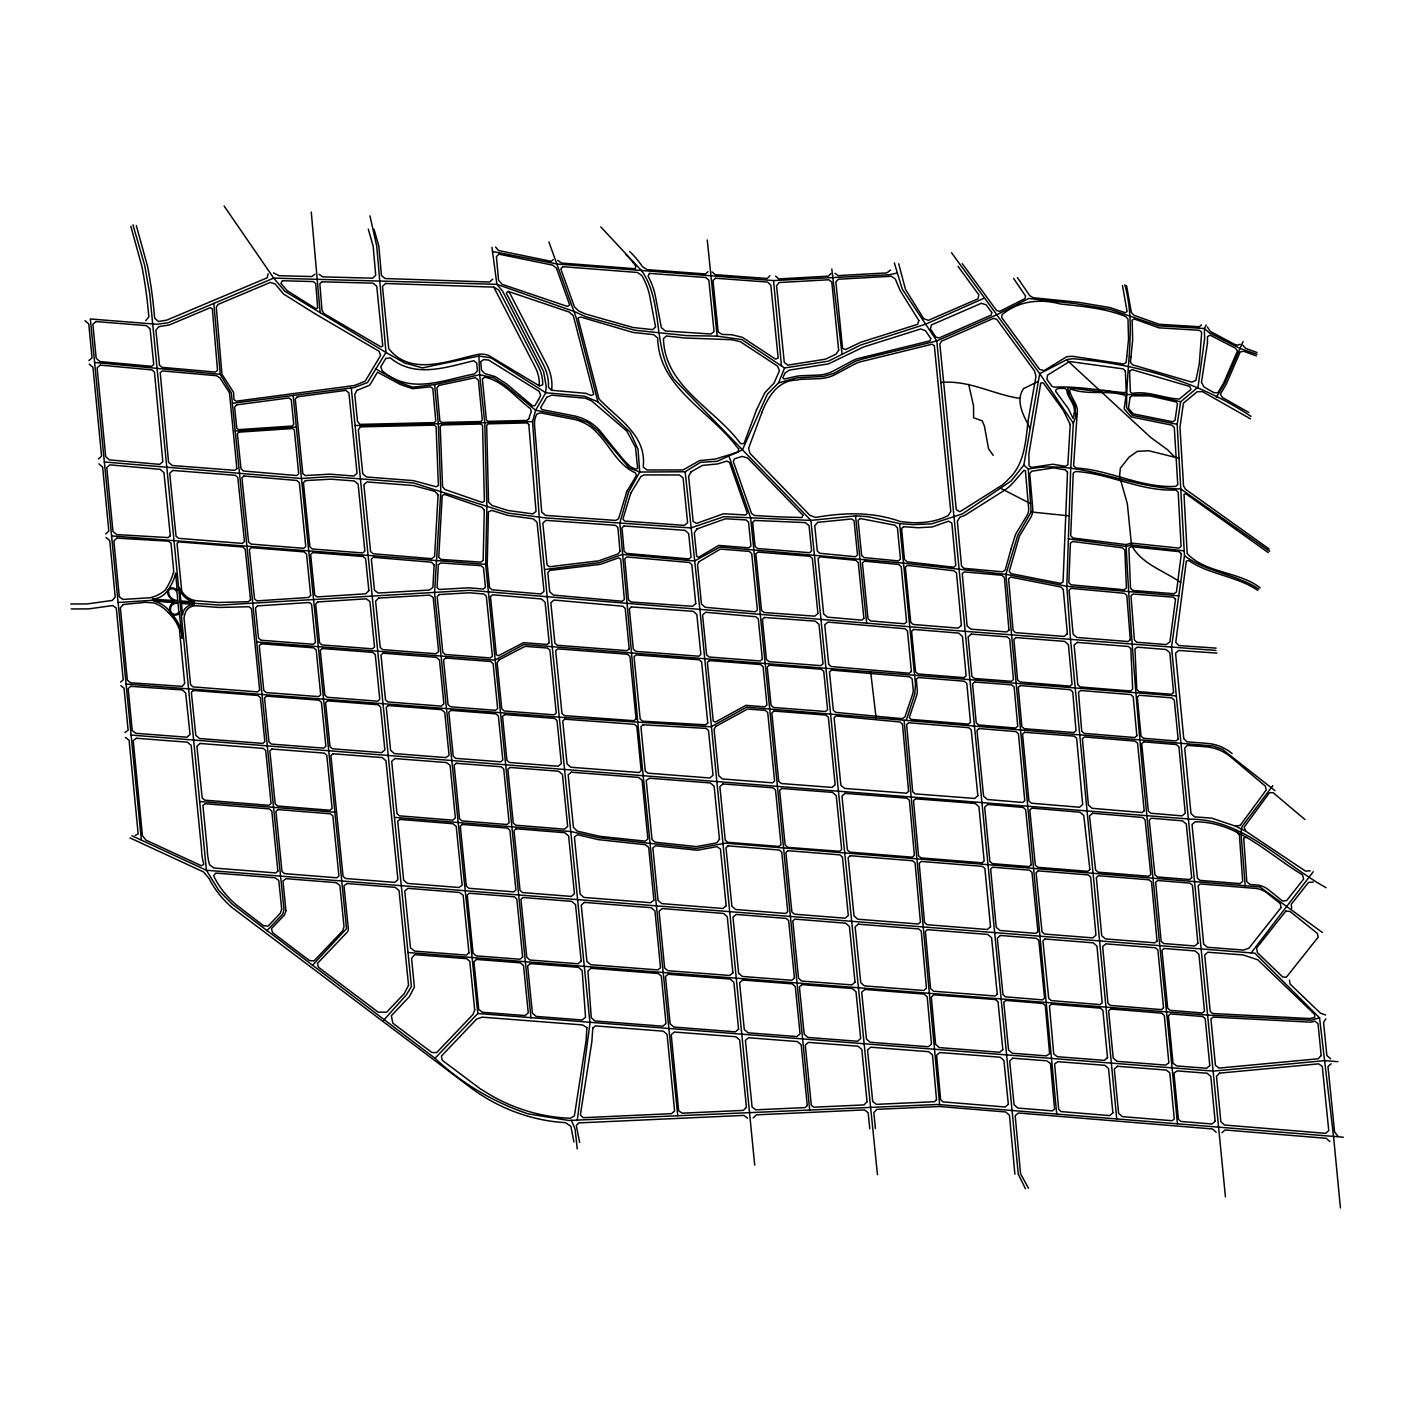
<?xml version="1.0" encoding="UTF-8"?>
<svg xmlns="http://www.w3.org/2000/svg" width="1414" height="1414" viewBox="0 0 1414 1414"><rect width="100%" height="100%" fill="white"/><g stroke="black" fill="none" stroke-linecap="round" stroke-linejoin="round"><path stroke-width="1.5" d="M530.975 1017.956L485.638 564.327L486.893 506.353L484.772 422.68L479.646 374.745L478.886 356.01L491.029 357.848L545.751 392.756L584.777 396.22L597.91 401.894L630.202 432.189L638.014 449.122L639.747 472.046L628.629 491.913L619.827 523.039L637.749 722.165L677.748 1115.752M487.229 564.539L488.413 511.815L491.86 510.436L507.661 515.35L533.308 518.85L537.055 522.296L544.001 591.317L540.855 593.986L492.054 589.815L489.562 587.623L487.229 564.363M1206.142 325.061L1204.392 328.49L1204.622 338.794L1198.012 387.171L1180.672 401.753L1149.37 394.541L1127.859 394.559L1103.768 390.388L1099.014 391.607L1067.676 387.666L1069.355 395.726L1075.011 405.588L1075.754 416.953L1073.35 423.246L1070.698 468.988L1066.828 586.28L1070.539 639.358L1116.724 1118.934M577.266 1120.1L589.974 1022.888L539.211 517.1L532.565 421.619L535.623 410.254L545.751 392.756L546.158 386.146L543.577 371.511L502.624 291.143L496.88 284.32L491.966 247.326M1180.672 401.753L1177.155 424.288L1184.472 555.72L1171.534 647.064L1225.425 1196.863M104.336 461.971L301.465 478.515L330.328 476.589L413.454 482.934L508.103 513.123L545.61 517.913L690.827 527.935L724.003 516.658L810.894 520.405L855.523 515.863L867.701 516.64L899.587 523.587L912.914 524.629L931.667 523.869L962.545 513.812L1011.187 480.919L1023.824 465.118L1039.714 373.667L951.498 252.717M268.112 273.874L267.158 277.816L166.693 320.147L158.421 321.508L154.674 318.256L153.684 308.04A611.484 486.416 25.2 0 0 147.498 266.115L136.292 225.551M906.197 720.415L914.752 694.256L915.477 684.252L899.587 523.587M375.824 368.948L400.816 382.947L412.835 387.206L434.593 384.59L479.646 374.745L493.574 377.803L505.54 385.492L535.623 410.254L576.064 418.014L588.047 422.574L597.928 430.775L629.195 467.928L639.747 472.046L685.171 471.746L700.531 462.343L717.252 461.282L742.456 449.811L767.342 394.188L778.513 382.911L784.558 367.976L828.392 361.171L860.649 345.034L925.622 324.177L984.533 298.018M1243.1 341.446L1224.86 383.088L1216.34 397.281M1023.824 465.118L1028.278 469.077L1031.142 511.974L1017.85 535.128L1005.884 574.331L1056.718 1114.108M1325.872 1018.805L1323.539 1022.357L1326.88 1055.551L1330.627 1058.839M1272.794 785.654L1241.969 826.66L1240.962 832.316L1245.186 885.747M1251.178 952.895L1313.217 871.731M145.677 320.642L148.877 316.807L147.957 307.58A605.546 481.697 25.2 0 0 141.86 266.256L130.83 226.328M382.575 1021.474L406.384 994.82L411.421 986.477L351.291 387.966M769.87 275.712L767.307 278.487L715.254 274.67L712.126 271.983M266.839 930.73L282.782 914.08L283.984 909.556L231.295 392.809L220.284 374.374L213.814 303.427M312.441 965.32L346.518 928.644L293.158 395.46M132.934 224.844L144.723 265.514L149.725 293.723L206.426 870.282L218.87 890.537L232.055 904.006L434.982 1058.291L477.844 1013.502L434.558 592.625L440.797 491.665L438.34 423.988L434.593 384.59M830.937 273.521L828.392 276.154L778.69 278.912L775.597 276.101M753.202 1117.979L756.26 1114.851L864.502 1109.919L868.161 1112.747L869.769 1128.779M553.316 259.451L551.319 261.343L498.682 250.578L495.536 247.026M492.744 279.159L489.598 282.022L385.103 278.54L381.427 275.465L378.864 246.213L374.021 229.227M105.697 533.909L108.825 531.134L102.639 467.15L98.909 463.863M120.614 682.078L123.23 679.798L116.284 608.055L112.731 605.546L88.729 608.886L71.213 608.957M708.007 271.682L705.392 273.945L647.259 269.685L642.486 266.733A84.363 67.112 25.2 0 0 629.583 251.409M1221.908 1132.685L1225.054 1129.98L1326.155 1138.288L1329.92 1141.558M98.414 458.896L101.578 456.245L92.971 367.393L89.241 364.105M1201.511 324.902L1199.337 326.74L1159.091 324.283L1133.975 315.269L1131.359 312.476L1126.569 285.628M88.888 360.535L92.051 357.883L88.764 323.93L85.034 320.678M1331.122 1063.805L1327.976 1066.456L1334.586 1131.978L1338.139 1136.414M1124.183 589.744L1126.392 587.977L1124.837 549.993L1122.451 547.819L1072.802 541.509L1070.416 543.1L1068.825 582.656L1071.034 584.813L1123.723 589.709M890.52 270.021L886.861 272.902L838.06 275.606L835.02 273.291M314.951 274.175L311.787 276.561L278.912 275.695L273.574 272.867M124.927 732.487L128.126 730.26L124.061 688.318L120.95 685.649M135.267 835.267L138.165 833.907L129.081 740.176L125.404 737.436M1038.3 381.32L1023.63 388.585C1014.757 401.169 1024.125 416.352 1029.852 428.177M478.886 356.01L422.539 367.887L404.917 363.115L385.951 352.493L285.027 291.372L273.715 278.116L224.119 206.055M1240.184 344.327L1237.197 345.21L1233.998 344.044L1210.137 331.3L1207.344 326.934M1125.809 544.726L1131.412 543.1L1178.905 548.102L1181.097 546.37L1178.18 492.178L1175.776 489.969C1140.745 491.683 1110.025 473.496 1075.63 471.481L1073.244 473.089L1070.716 535.694L1072.943 538.009L1126.604 544.655M1340.437 1207.945L1333.543 1136.414L1319.545 1017.797L1311.114 1020.201L1207.609 1015.093L408.08 952.523M778.513 382.911L796.648 377.909L823.814 376.336L833.765 373.42L855.17 361.348L862.717 358.962L936.793 340.933L996.746 314.774L1028.756 298.46L1075.488 303.621L1110.202 309.419L1158.543 325.839L1204.392 328.49L1208.988 332.608L1240.043 348.463L1256.993 354.331M1068.401 538.858L1126.145 546.458L1131.5 545.026L1184.207 550.859M897.36 272.937L889.618 274.723L773.546 280.573L557.805 264.1L492.514 251.498M1246.494 837.406L1243.719 837.901L1246.812 881.7L1249.852 884.404L1256.586 884.934A17.852 14.211 25.2 0 1 1268.499 889.724L1282.551 901.001L1286.616 900.594L1303.655 879.066L1302.488 874.842C1268.641 854.639 1237.409 821.587 1195.148 821.817L1192.02 824.521L1197.411 878.2L1199.903 880.374L1239.99 883.609L1242.694 881.364L1239.389 834.879L1235.854 831.273M1235.465 826.13L1240.255 825.334L1266.219 789.984L1265.389 786.184L1230.852 757.056A35.721 28.404 25.2 0 0 1206.107 746.839L1187.3 745.39L1184.72 748.147L1190.977 813.616L1194.689 816.85L1211.78 818.176L1235.465 826.13L1245.681 831.132L1305.458 871.095L1310.177 870.812M232.373 403.308L354.119 387.595L367.428 382.593L385.951 352.493L376.743 246.124L369.938 215.829M544.584 569.542L599.253 562.666L622.407 554.429L694.504 561.005L719.903 547.041L903.546 563.126L1005.884 574.331L1066.828 586.28L1178.799 595.842M1028.278 469.077C1080.349 458.755 1129.061 488.625 1180.761 488.926L1269.578 551.266M235.201 430.987L296.321 427.01M118.104 602.505L151.669 600.349L220.124 605.086L469.819 590.31L965.196 631.333L1215.969 650.44M1313.306 882.071L1308.569 882.354L1291.212 904.288L1291.707 908.371M355.126 425.526L532.565 421.619M784.558 367.976L741.82 339.572L717.145 336.143L686.621 335.613L634.921 330.24L585.838 316.771L574.968 311.787L496.88 284.32L273.715 278.116L168.054 322.763L157.201 324.283L90.337 318.981L141.382 840.128M70.7 603.99L87.138 603.937L112.236 600.437L115.206 597.008L109.744 540.661L106.032 537.479M940.858 382.505C968.643 379.694 993.07 394.453 1019.883 398.395M1216.111 648.125L1178.816 645.544L1175.759 642.433L1186.328 561.093L1188.555 560.474C1209.659 574.791 1236.826 576.064 1257.771 590.38M1216.818 653.091L1178.71 650.458L1175.547 653.197L1183.765 738.621L1186.929 741.82L1207.415 743.411A35.721 28.404 25.2 0 1 1232.16 753.609M126.093 684.093L560.775 717.269L711.065 726.814L746.627 707.141L1212.894 745.956L1222.421 749.367L1274.968 790.656M111.582 535.906L485.638 564.327M1176.077 695.918L523.975 644.466L494.812 660.144L256.712 641.938M394.789 817.416L571.044 831.556L598.652 837.724L696.236 848.453L725.382 843.168L1259.927 886.967L1322.355 932.498M1337.874 1061.667L1324.6 1060.641L1213.512 1071.105L477.844 1013.502M199.657 801.508L334.871 812.202M131.095 735.068L1190.8 819.166C1244.002 819.413 1282.321 863.494 1326.102 887.692M1343.3 1137.209L937.553 1104.493L568.835 1120.471L528.129 1113.861A205.543 163.511 25.2 0 1 434.982 1058.291M94.597 362.461L220.284 374.374M1031.142 511.974L1069.143 515.863M1177.155 424.288L1132.402 415.345L1126.64 407.851C1125.951 366.756 1136.255 325.414 1124.819 284.744M1325.59 1015.005L1320.464 1013.202L1290.063 984.02L1289.462 980.132M1256.975 352.493L1245.487 348.268L1242.906 345.316M1256.357 355.904L1243.719 351.255L1240.166 351.962L1226.274 384.148L1220.388 394.153L1222.527 397.564L1248.827 412.481M1179.046 458.313L1148.787 450.73L1137.351 451.331L1129.061 457.146L1120.348 468.228L1119.552 476.359L1127.329 503.684L1131.5 545.026C1140.886 563.85 1164.27 570.849 1180.69 582.48M131.979 835.78L206.426 870.282L1254.854 953.177L1319.545 1017.797M130.017 837.919L203.616 871.996L209.237 878.766A87.668 69.746 25.2 0 0 232.055 907.558L470.738 1087.684A142.231 113.138 25.2 0 0 565.476 1122.645L570.867 1126.322L573.907 1141.982M1000.776 488.378L1030.594 503.684M1251.054 416.405C1198.065 381.108 1135.636 363.663 1072.59 358.714L1067.146 359.492L1039.714 373.667L1073.35 423.246M1250.506 418.88L1202.519 391.625L1197.163 391.731L1183.465 403.114L1179.965 426.904L1183.536 485.956L1185.568 489.297L1269.189 549.039M1258.796 589.09C1236.03 573.925 1206.672 572.387 1184.472 555.72M314.792 313.625L379.005 351.255L380.613 355.48L365.183 381.161L354.507 385.509L236.156 401.205L233.893 399.526L233.557 392.42L221.945 374.18L216.307 307.209L218.056 304.417L270.339 282.393L275.111 283.931L283.613 294.059L314.597 313.501M1260.174 587.835C1238.841 571.221 1205.895 573.518 1187.194 553.616L1183.995 494.299L1185.816 493.698L1268.27 552.627M319.069 274.298L322.728 276.861L372.571 278.187L375.717 275.306L373.155 246.142L368.312 229.121M557.752 260.37L561.499 263.057L635.098 268.748L635.876 266.309A64.514 51.328 25.2 0 0 625.66 254.396M747.546 1118.227L743.888 1115.399L578.733 1122.91L576.293 1125.526L579.634 1142.388M528.801 424.377L526.98 422.927L488.307 423.847L486.663 425.367L488.537 501.988L492.001 505.487L508.121 510.507L532.848 513.901L536.047 511.391L528.836 424.748M1304.963 819.537L1273.13 792.688L1269.472 792.724L1244.143 827.225L1245.681 831.132M1216.164 1132.207L1212.452 1128.955L1018.31 1112.995L1015.181 1115.699L1020.554 1173.744L1028.526 1188.343M1066.563 359.792L1150.483 437.262L1167.646 449.811L1174.044 456.404M600.773 226.894L641.815 270.922C663.873 302.684 652.084 347.278 674.001 379.199L810.894 520.405L877.458 1174.627M962.298 263.658L996.587 310.55L999.663 311.363L1024.903 298.637L1025.574 296.021L1013.52 278.346M958.038 266.38L978.859 294.854L977.993 298.796L928.379 320.324L923.784 318.751L905.508 289.463L898.703 263.817M993.247 455.396L988.545 448.786L984.409 426.074L982.288 420.895L973.627 417.749L973.521 405.836L968.678 384.396M1017.408 277.568L1029.781 295.685L1033.316 297.753L1078.582 302.296L1110.131 307.616L1125.226 312.706L1127.099 311.469L1122.486 285.61M509.058 291.708L546.511 364.052A57.143 45.46 25.2 0 1 551.601 390.264M493.751 287.113L535.111 366.968A44.046 35.05 25.2 0 1 539.176 385.775M1025.486 1188.803L1018.274 1174.168L936.793 340.933L902.22 289.039L894.32 262.898M571.45 1120.348L575.091 1129.203L577.248 1148.875M548.932 241.988L575.975 317.054L597.91 401.894M728.864 455.997L750.64 517.807L809.709 1110.043M831.803 268.96L842.108 354.313M870.617 671.632L876.114 717.923M717.145 336.143L707.265 239.991M855.523 515.863L866.676 623.327M875.425 1128.549L873.817 1112.482L876.874 1109.354L939.426 1106.508L1005.708 1111.97L1009.437 1115.222L1014.899 1174.239M685.171 471.746L699.912 609.77L754.705 1165.136M939.638 1104.67L904.112 720.256M1177.438 1123.83C1159.533 931.419 1135.955 739.469 1126.145 546.458M311.274 212.082L320.147 312.635M773.546 280.573L781.465 365.908M484.295 510.136L483.164 560.333L480.831 562.136L440.938 559.396L438.747 557.31L442.211 495.572L444.562 494.405L482.086 507.396L484.295 510.136M1067.499 472.188L1063.063 581.932L1060.677 583.416L1011.045 573.642L1009.26 571.362L1019.105 537.302A17.852 14.211 25.2 0 1 1020.254 534.739L1030.576 517.807A23.808 18.948 25.2 0 0 1032.733 508.262L1029.745 473.531L1031.743 471.216L1053.571 467.875L1065.272 469.855L1067.499 472.188M1314.737 1014.457L1314.613 1017.461L1309.753 1018.54L1212.682 1013.52L1210.207 1011.452L1204.693 954.927L1207.839 952.223L1243.242 954.963L1257.806 959.806L1314.737 1014.457M434.151 564.875L432.878 587.446L429.396 590.062L378.139 593.032L374.48 590.257L371.352 559.131L373.437 557.328L431.411 562.206L434.151 564.875M438.075 494.706L434.611 556.497L431.606 558.671L373.084 553.758L370.592 551.584L363.858 484.666L366.986 481.944L413.259 485.532L434.805 491.347L438.075 494.706M438.34 564.716L437.05 587.676L439.171 589.497L468.582 587.8L483.341 589.055L485.444 587.27L483.482 567.827L480.99 565.688L440.744 562.931L438.34 564.716M1074.269 413.577L1073.208 418.632L1068.312 408.628L1055.675 391.342L1056.134 389.398L1058.45 388.479L1064.636 388.337L1066.686 389.787C1067.464 398.518 1076.054 404.104 1074.269 413.577M1077.15 413.966L1073.597 465.701L1075.789 467.963C1110.078 469.925 1140.674 488.095 1175.582 486.416L1177.756 484.666L1174.309 427.594L1171.888 425.154L1131.271 416.953L1124.13 408.84L1125.898 396.857L1124.377 395.107C1106.809 389.857 1088.48 395.407 1070.999 389.115L1069.638 390.264C1070.981 398.713 1078.9 404.563 1077.15 413.966M1070.221 424.483L1067.853 464.799L1065.431 466.337L1052.882 464.234L1031.425 467.521L1029.092 465.86L1028.844 454.301L1040.757 383L1043.249 382.876L1063.293 410.307L1070.221 424.483M586.898 1027.66L586.103 1040.598L574.42 1115.77L570.531 1118.244A140.94 112.113 25.2 0 1 491.612 1095.726L480 1088.639L442.246 1060.288L441.415 1056.081L476.765 1018.981L482.192 1017.161L582.603 1024.92L586.898 1027.66M592.766 1028.119L591.865 1041.729L580.359 1114.992L583.257 1117.679L671.491 1113.666L674.602 1111.033L667.072 1034.412L663.343 1031.177L595.347 1025.91L592.766 1028.119M1125.367 371.104L1126.233 391.537L1124.625 392.703C1101.365 390.759 1077.433 386.004 1054.473 387.153L1052.034 386.375L1046.943 379.412L1047.527 375.117L1069.62 361.524L1123.264 368.895L1125.367 371.104M1126.799 356.187L1126.198 362.408L1123.723 364.052L1072.378 356.275L1066.828 356.646L1044.204 370.574L1039.661 369.443L1001.607 317.425L1002.049 314.633C1018.999 300.74 1039.944 298.531 1060.712 304.045C1082.629 306.343 1105.023 308.305 1125.685 316.471L1128.001 319.193L1128.549 339.236L1126.799 356.187M1129.592 370.981L1130.352 391.872L1132.19 393.357C1148.345 390.653 1163.793 398.43 1179.364 399.048L1190.941 389.416L1189.81 386.482L1132.066 369.637L1129.592 370.981M1130.917 357.106L1130.422 362.302L1132.526 364.83L1191.896 382.133L1195.873 380.401L1199.266 364.105L1201.688 332.378L1199.408 330.293L1158.826 327.818L1134.328 319.016L1132.137 320.183L1132.685 339.979L1130.917 357.106M1207.468 343.072L1201.458 382.416L1203.986 386.994L1213.848 392.615L1217.914 392.738L1223.693 382.894L1237.48 350.972L1235.465 348.215L1210.066 335.136L1207.45 336.673L1207.468 343.072M1181.326 553.828L1176.466 591.989L1173.92 593.721L1132.897 590.433L1130.528 588.277L1128.885 548.332L1131.094 546.617L1179.276 551.672L1181.326 553.828M1028.013 421.301C1025.698 441.362 1024.514 464.464 1008.553 479.046A59.529 47.351 25.2 0 1 998.408 487.459L960.937 511.108L959.523 511.603L956.271 509.676L939.85 344.009L941.547 341.198L993.547 318.362L996.764 319.334L1034.482 370.892L1035.949 376.442L1028.013 421.301M1175.511 599.306L1169.908 641.974L1166.108 644.572L1136.856 642.239L1134.417 640.065L1130.988 595.789L1133.127 594.004L1173.461 597.221L1175.511 599.306M1130.104 397.263L1128.46 408.363L1133.268 413.825L1172.453 421.726L1175.016 420.294L1177.455 403.732L1175.953 401.876L1149.723 395.885L1132.013 395.849L1130.104 397.263M738.656 448.733L738.002 452.127L715.325 459.055L699.63 460.593L682.944 469.978L646.887 469.943L643.176 466.974C647.046 435.052 617.547 418.668 598.953 398.889L577.972 318.009L580.588 317.001L632.924 332.414L653.657 334.641L657.687 337.999C658.588 387.79 710.305 411.174 736.747 446.753L738.656 448.733M991.744 312.476L991.179 315.11L939.037 337.999L935.997 337.133L930.447 328.932L931.419 324.937L981.298 303.303L986.124 304.788L991.744 312.476M1011.01 549.092L1005.16 570.16L1002.367 571.786L964.03 568.322L961.538 566.13L957.349 521.147L960.035 517.117L964.542 515.527L1002.208 491.719A65.486 52.088 25.2 0 0 1013.361 482.474L1023.983 470.279L1025.415 470.809L1028.632 508.262A17.852 14.211 25.2 0 1 1027.024 515.421L1016.595 532.548A23.808 18.948 25.2 0 0 1015.058 535.959L1011.01 549.092M626.862 491.365L618.572 518.779L615.744 520.423L545.504 515.385L541.721 512.08L534.563 425.26A29.765 23.684 25.2 0 1 536.931 413.984L540.502 412.888L573.218 419.216A34.519 27.467 25.2 0 1 596.726 432.49C609.734 445.445 617.847 465.118 635.346 472.842L636.494 475.493L626.862 491.365M630.785 493.15L622.938 519.079L624.688 521.077L684.464 525.372L687.593 522.65L683.103 477.932L679.392 474.963L644.13 474.927L640.878 476.553L630.785 493.15M918.853 320.518L917.615 324.336L860.631 342.312L845.59 349.541L842.567 348.392L835.868 281.863L838.414 279.23L891.315 276.278L895.345 279.071L900.064 290.4L918.853 320.518M281.686 909.078L280.272 913.303L268.024 926.152L263.57 925.763L235.731 904.341A81.712 65.009 25.2 0 1 214.787 878.129L213.673 875.708L215.759 873.074L275.129 877.794L278.805 880.551L281.686 909.078M285.946 910.722L284.532 914.946L271.417 928.698L272.566 932.586L309.489 960.566L313.961 960.954L342.612 930.889L344.026 926.665L339.873 885.411L336.178 882.654L286.123 878.677L282.941 880.887L285.946 910.722M912.596 694.256L904.889 717.057L901.991 718.648L835.815 712.409L833.323 710.199L829.47 671.88L831.573 670.112L909.662 676.811L912.136 678.985L913.144 689.237A17.852 14.211 25.2 0 1 912.596 694.256M916.502 696.024L909.29 717.411L910.97 719.39L968.378 724.127L970.481 722.342L966.822 683.369L964.348 681.212L918.358 677.518L916.272 679.303L917.244 689.307A23.808 18.948 25.2 0 1 916.502 696.024M930.783 338.494L929.935 340.845L858.652 358.378A38.814 30.878 25.2 0 0 851.988 361.012L832.97 371.175A38.567 30.684 25.2 0 1 817.646 375.117L801.809 375.7A38.814 30.878 25.2 0 0 794.633 376.654L784.187 379.076L782.843 377.838L784.947 373.031L789.401 370.097L828.427 363.893L863.689 346.943L920.655 328.967L925.498 330.699L930.783 338.494M756.561 409.76L744.011 443.501L740.6 443.696C715.36 408.964 664.527 386.782 663.466 338.618L666.33 336.002L685.277 338.017L731.851 339.714L740.441 341.746L777.612 366.208L779.432 370.768L774.041 383.088L764.833 392.738L756.561 409.76M762.022 412.181L748.589 448.238L749.986 453.381L809.904 515.315L815.613 517.453C844.052 512.398 872.685 511.691 900.258 521.501C916.537 523.816 933.152 523.268 948.069 515.65L950.774 511.638L934.336 345.688L932.056 344.221L860.454 361.825A34.519 27.467 25.2 0 0 854.569 364.158L835.568 374.321A42.862 34.095 25.2 0 1 818.529 378.687L802.71 379.27A34.519 27.467 25.2 0 0 796.347 380.119C778.16 380.242 767.802 397.14 762.022 412.181M474.697 1009.949L472.948 1014.527L436.714 1052.546L431.889 1052.511L392.862 1023.223L391.36 1015.747L409.335 996.693L414.408 987.007L411.545 958.409L414.744 954.662L466.691 958.674L469.802 961.379L474.697 1009.949M802.975 515.191L801.95 517.559L776.41 516.746L754.493 515.509L751.523 513.406L733.247 461.335L734.591 458.737L742.156 456.422L747.599 457.977L802.975 515.191M699.046 561.658L697.509 564.663L701.468 604.043L705.215 607.313L755.288 611.785L757.391 610L751.7 553.563L749.208 551.407L720.415 549.092L699.046 561.658M649.486 273.397L648.072 276.066A85.07 67.678 25.2 0 1 655.513 296.799L661.345 327.624L665.375 330.982L710.871 334.004L714.052 331.654L708.874 280.202L705.763 277.515L649.486 273.397M408.558 985.346L404.263 993.547L386.658 1012.212L378.068 1012.106L318.557 967.3L317.372 963.464L347.066 932.321A7.141 5.674 25.2 0 0 348.321 928.591L343.991 885.73L347.19 883.52L395.284 887.356L399.031 890.608L408.558 985.346M690.969 471.869L688.618 476.324L693.16 521.501L696.43 523.427L723.597 513.742L745.726 514.996L747.317 513.158L729.536 462.466L726.814 461.105L717.517 463.951L702.404 465.418L690.969 471.869M356.876 390.405L354.773 394.347L357.495 421.46L360.04 424.377L434.222 422.627L435.777 421.107L432.843 388.585L430.475 386.835L412.588 388.709L400.339 384.502L377.503 372.182L369.69 385.174L356.876 390.405M715.678 726.442L714.088 729.412L718.754 775.738L722.483 778.973L772.504 782.843L774.607 781.041L767.714 712.55L765.221 710.394L747.546 709.033L715.678 726.442M498.753 660.02L497.145 662.954L501.758 708.803L504.25 710.977L554.147 714.83L556.25 713.027L549.922 650.21L547.43 648.054L525.16 646.339L498.753 660.02M282.411 280.75L280.909 283.383L287.201 290.683L315.87 308.676L317.708 307.969L315.729 283.595L313.289 281.563L282.411 280.75M538.522 399.526L534.916 405.677L532.459 405.783L506.601 383.936L495.218 376.637L484.595 373.508L481.52 370.185L480.689 361.648L483.888 359.563L488.678 360.11L539.194 391.378L540.608 395.231A47.616 37.878 25.2 0 1 538.522 399.526M546.705 397.334L540.696 407.568L542.039 409.636L573.412 415.716A38.814 30.878 25.2 0 1 599.925 430.722L621.029 456.81A78.919 62.782 25.2 0 0 630.697 466.85L635.681 469.236L637.626 468.281L635.522 447.39L626.862 431.146L591.547 400.834L585.272 398.2L551.601 395.178L546.705 397.334M385.757 358.484L380.737 366.827L382.416 370.963C410.802 394.983 442.388 380.083 474.538 373.915L477.472 370.751L476.73 363.062L473.814 360.711C446.311 367.269 414.797 378.475 390.299 357.848L385.757 358.484M360.305 426.869L358.343 429.909L362.762 473.761L366.491 476.995L413.418 480.619L436.184 486.787L438.393 485.426L436.095 426.568L434.345 425.119L360.305 426.869M696.978 528.924L694.327 532.954L696.66 556.285L698.604 557.257L718.719 545.415L748.854 547.837L750.958 546.034L748.536 522.066L746.044 519.945L725.47 518.779L696.978 528.924M838.661 350.265L836.151 354.083L825.564 359.156L787.898 365.148L784.293 362.497L776.551 285.663L779.061 282.535L828.763 279.76L831.803 282.093L838.661 350.265M620.004 551.195L618.218 553.881L598.599 560.863L549.427 566.749L547.041 565.017L542.817 523.056L545.945 520.334L615.39 525.319L617.865 527.475L620.004 551.195M1280.907 907.806L1249.004 948.105L1243.772 950.084L1207.362 947.274L1203.65 944.022L1198.153 885.73L1200.256 883.944L1255.332 888.381A17.852 14.211 25.2 0 1 1267.244 893.153L1280.395 903.723L1280.907 907.806M1285.786 911.129L1256.622 947.963L1257.346 952.612L1282.816 977.056L1286.387 977.18L1318.184 937.146L1317.388 933.434L1290.01 911.447L1285.786 911.129M438.817 385.456L436.891 387.896L439.878 421.001L441.698 422.45L480.742 421.531L482.28 419.993L478.392 380.136L475.422 377.644L438.817 385.456M719.479 839.35L716.562 842.921L696.36 846.597L655.124 842.214L652.013 839.421L646.216 780.457L649.415 778.23L710.394 782.949L714.123 786.202L719.479 839.35M158.845 326.652L155.911 330.169L159.482 365.166L161.974 367.34L215.388 372.076L217.509 370.309L212.347 308.871L210.279 307.704L169.327 324.955L158.845 326.652M236.58 404.881L234.6 407.144L236.792 428.265L238.613 429.644L292.238 426.021L293.758 424.43L291.266 399.632L288.88 397.935L236.58 404.881M297.276 396.821L295.296 399.084L302.808 473.69L305.247 475.546L329.992 474.167L353.889 476.023L357.035 473.301L348.94 392.986L345.917 390.37L297.276 396.821M562.807 266.698L560.828 268.943L574.508 306.979L578.644 310.921L585.325 313.943L633.225 327.535L652.702 329.621L655.566 327.005L650.281 299.096A77.858 61.933 25.2 0 0 641.832 275.571L637.484 272.478L562.807 266.698M549.799 570.408L547.801 572.652L549.728 591.812L553.475 595.1L622.266 601.25L624.369 599.483L620.728 559.149L618.572 557.858L600.314 564.363L549.799 570.408M817.769 522.349L814.747 525.654L817.31 551.089L819.802 553.281L855.399 556.745L857.503 554.977L854.056 520.723L851.652 518.956L817.769 522.349M123.371 604.485L120.349 607.773L127.348 680.081L130.459 682.768L182.141 686.373L184.686 683.581L179.419 629.442A41.236 32.805 25.2 0 0 168.796 613.163A28.421 22.606 25.2 0 0 153.755 602.894L145.342 602.346L123.371 604.485M1321.189 1055.498L1318.184 1058.786L1219.045 1068.083L1215.439 1065.414L1210.932 1018.981L1213.035 1017.09L1310.76 1022.163L1315.055 1021.208L1317.989 1023.595L1321.189 1055.498M1219.54 1073.138L1216.5 1076.408L1220.865 1121.779L1224.577 1125.031L1325.625 1133.339L1328.753 1130.634L1322.302 1066.492L1318.679 1063.841L1219.54 1073.138M257.507 605.899L255.474 608.055L258.497 638.067L260.989 640.224L313.325 644.271L315.428 642.469L311.593 604.344L309.153 602.505L257.507 605.899M238.878 432.154L237.358 433.762L240.999 468.847L243.491 471.003L296.64 475.546L298.725 473.796L294.306 429.909L292.486 428.53L238.878 432.154M310.673 595.347L308.641 597.468L256.995 600.879L254.555 599.059L249.377 549.48L251.445 547.678L304.028 551.867L306.52 554.023L310.673 595.347M317.673 601.94L315.658 604.078L319.546 642.787L322.038 644.943L372.43 648.832L374.516 647.029L369.938 601.569L366.297 598.811L317.673 601.94M368.842 590.592L365.784 593.792L317.178 596.92L314.739 595.082L310.638 554.359L312.741 552.556L363.133 556.515L365.625 558.689L368.842 590.592M305.477 480.583L303.427 482.687L309.896 546.829L312.388 548.986L362.779 552.945L364.865 551.142L358.131 484.224L354.384 480.972L330.911 479.169L305.477 480.583M378.634 598.051L375.594 601.215L380.242 647.471L382.734 649.627L436.007 653.763L438.623 651.501L433.179 597.38L429.573 595.1L378.634 598.051M439.224 594.534L437.191 596.655L442.794 652.314L445.286 654.47L490.269 657.952L492.372 656.149L486.328 596.195L483.835 594.021L469.501 592.784L439.224 594.534M746.433 1107.268L743.375 1110.397L682.29 1113.171L678.685 1110.856L671.208 1034.73L674.337 1032.026L735.934 1036.78L739.663 1040.015L746.433 1107.268M807.253 1105.501L805.22 1107.586L755.765 1109.831L752.089 1107.021L745.408 1040.474L748.536 1037.752L797.408 1041.535L801.155 1044.769L807.253 1105.501M867.047 1101.789L863.989 1104.917L813.775 1107.197L811.336 1105.324L805.273 1045.105L808.419 1042.383L858.051 1046.219L861.798 1049.471L867.047 1101.789M936.528 1099.632L934.46 1101.718L876.38 1104.352L872.721 1101.524L867.524 1049.913L870.653 1047.208L928.768 1051.698L932.48 1054.932L936.528 1099.632M250.525 599.677L248.493 601.71L218.357 602.488L197.306 600.826A15.978 12.708 25.2 0 1 181.717 590.964L177.05 543.436L178.853 541.898L242.748 546.988L245.241 549.145L250.525 599.677M441.84 424.942L440.214 426.462L442.564 486.734L444.88 489.491L482.209 502.412L484.401 501.228L482.545 425.455L480.813 424.023L441.84 424.942M508.156 291.39L506.283 293.14L543.4 364.847A53.573 42.614 25.2 0 1 548.402 387.189L551.548 390.264L585.944 393.339L591.052 395.478L593.703 394.382L573.306 315.711L569.276 312.087L508.156 291.39M385.562 283.507L382.452 286.37L388.709 348.622C410.749 376.707 448.645 360.747 477.207 354.543A17.852 14.211 25.2 0 1 488.572 355.427L539.459 385.951L542.711 384.802A47.616 37.878 25.2 0 0 538.221 366.173L498.842 290.1L493.928 287.113L385.562 283.507M499.001 254.184L496.402 256.57L498.541 280.237L502.182 284.355L567.208 306.361L569.701 305.035L556.462 268.2L552.697 265.143L499.001 254.184M321.95 281.793L319.847 283.719L322.021 310.585L324.23 313.767L380.914 346.872L382.77 346.077L376.743 286.211L373.031 283.154L321.95 281.793M529.083 418.526L526.927 420.435L488.201 421.354L486.381 419.905L482.368 378.828L484.949 377.202C503.561 381.338 515.721 397.652 530.391 408.628L531.328 411.828A35.721 28.404 25.2 0 0 529.083 418.526M754.74 520.44L752.655 522.296L755.076 546.37L757.568 548.526L809.515 552.697L811.601 550.894L809.073 525.708L805.361 522.614L754.74 520.44M636.07 718.86L633.985 720.716L564.469 715.625L561.977 713.469L555.649 650.652L557.752 648.849L627.445 654.24L629.937 656.396L636.07 718.86M643.017 724.781L640.931 726.637L645.279 770.984L647.771 773.14L709.881 778L713.027 775.279L708.52 730.508L706.028 728.387L643.017 724.781M707.76 722.961L705.674 724.816L642.663 721.211L640.188 719.107L634.055 656.715L636.159 654.912L699.117 659.79L701.609 661.946L707.76 722.961M117.009 538.133L113.862 540.908L119.289 596.779L122.877 599.43L150.149 597.751A42.526 33.83 25.2 0 0 165.226 590.027A96.912 77.098 25.2 0 0 173.763 571.397L171.041 543.294L168.549 541.173L117.009 538.133M170.299 535.747L168.213 537.603L116.673 534.563L112.943 531.381L106.757 467.504L109.921 464.853L160.189 469.342L163.953 472.629L170.299 535.747M172.808 470.455L169.698 473.177L176.025 536.153L178.518 538.327L242.36 543.418L244.463 541.615L237.799 477.455L235.307 475.298L172.808 470.455M695.741 603.601L692.613 606.323L630.98 601.975L628.505 599.836L624.794 558.76L626.897 556.975L689.325 562.489L691.835 564.681L695.741 603.601M1089.876 869.539L1087.808 871.324L1037.823 867.312L1035.331 865.138L1029.781 809.957L1031.866 808.154L1079.996 812.202L1083.778 815.471L1089.876 869.539M130.795 686.338L128.179 688.6L132.244 730.578L135.921 733.318L186.913 737.207L190.042 734.502L185.694 693.107L182.512 689.944L130.795 686.338M715.608 278.24L712.992 280.502L718.153 331.795L721.829 334.393L731.763 334.764L742.279 337.274L775.491 359.121L778.16 358.096L770.824 285.239L767.661 282.058L715.608 278.24M631.439 606.942L629.354 608.762L633.313 649.185L635.805 651.341L698.763 656.22L700.867 654.417L696.837 614.507L693.107 611.29L631.439 606.942M764.514 617.476L762.411 619.297L766.459 659.49L768.951 661.646L820.88 665.658L822.983 663.855L819.006 624.352L815.259 621.135L764.514 617.476M817.911 613.446L814.764 616.168L764.002 612.509L761.527 610.371L755.836 553.899L757.922 552.096L809.869 556.268L812.361 558.442L817.911 613.446M236.863 468.529L234.777 470.332L172.278 465.506L168.566 462.254L160.206 372.695L162.31 370.91L216.377 375.7L219.859 377.768L229.457 392.845L236.863 468.529M244.003 475.97L241.918 477.773L248.581 541.933L251.073 544.107L303.674 548.296L305.76 546.493L299.344 482.687L296.852 480.477L244.003 475.97M193.435 690.474L191.35 692.277L195.804 735.28L199.551 738.532L262.739 743.411L264.825 741.608L260.406 697.615L257.914 695.458L193.435 690.474M200.063 743.481L196.935 746.203L202.184 797.973L204.677 800.147L268.96 805.326L271.064 803.523L265.726 750.534L263.234 748.377L200.063 743.481M1092.615 813.262L1089.505 815.966L1095.603 869.999L1098.112 872.173L1148.698 876.238L1150.784 874.435L1145.093 819.66L1142.6 817.469L1092.615 813.262M261.343 643.794L259.257 645.597L263.764 690.403L266.256 692.56L318.592 696.607L320.695 694.804L316.188 649.998L313.696 647.842L261.343 643.794M259.646 690.085L257.542 691.888L193.064 686.904L190.572 684.747L183.997 618.024A42.614 33.901 25.2 0 1 185.411 612.598A14.069 11.188 25.2 0 1 197.748 605.846L219.188 607.472L248.988 606.712L251.445 608.639L259.646 690.085M266.627 696.13L264.524 697.933L268.96 741.926L271.453 744.082L323.788 748.13L325.874 746.327L321.455 702.351L318.963 700.177L266.627 696.13M322.392 648.513L320.306 650.316L324.813 695.122L327.306 697.279L377.697 701.185L379.783 699.382L375.276 654.576L372.783 652.402L322.392 648.513M271.948 749.049L269.844 750.852L275.182 803.859L277.674 806.033L330.028 810.24L332.131 808.454L326.775 755.253L324.283 753.096L271.948 749.049M327.659 700.849L325.573 702.67L329.992 746.645L332.484 748.801L381.727 752.619L384.873 749.915L380.543 706.912L378.051 704.755L327.659 700.849M383.088 653.197L381.002 655.018L385.509 699.824L388.002 701.98L441.274 706.099L443.89 703.836L439.471 660.02L436.36 657.333L383.088 653.197M388.355 705.551L386.269 707.354L390.6 750.357L394.329 753.591L445.887 757.586L449.069 755.359L444.738 712.373L441.628 709.669L388.355 705.551M332.997 753.768L330.894 755.571L343.054 876.309L345.546 878.483L394.789 882.389L397.935 879.685L385.969 760.82L382.222 757.568L332.997 753.768M445.64 658.04L443.554 659.843L448.061 704.649L450.553 706.823L495.554 710.305L497.64 708.485L493.132 663.679L490.64 661.522L445.64 658.04M394.842 758.558L391.696 761.262L396.981 813.669L399.473 815.843L452.745 820.173L455.361 817.911L450.076 765.274L446.382 762.535L394.842 758.558M450.907 710.394L448.821 712.196L453.24 756.172L455.732 758.346L500.733 761.828L502.818 760.007L498.4 716.032L495.907 713.858L450.907 710.394M549.162 642.681L547.077 644.484L523.569 642.663L498.329 655.76L496.314 654.717L490.464 596.549L492.567 594.764L541.35 598.953L545.097 602.223L549.162 642.681M504.621 714.547L502.518 716.35L506.954 760.325L509.447 762.5L558.194 766.264L561.34 763.56L557.01 720.557L554.518 718.4L504.621 714.547M456.245 763.295L454.141 765.098L459.532 818.724L462.024 820.898L507.043 824.521L509.128 822.718L503.72 768.933L501.228 766.777L456.245 763.295M564.822 719.196L562.737 720.999L567.067 764.002L570.796 767.236L639.075 772.521L641.161 770.718L636.813 726.407L634.338 724.286L564.822 719.196M509.941 767.448L507.838 769.251L513.264 823.054L515.757 825.228L564.522 829.152L567.668 826.448L562.436 774.465L558.689 771.231L509.941 767.448M860.207 518.514L858.104 520.317L861.639 555.384L864.131 557.593L898.367 560.916L900.471 559.149L897.413 527.722L894.921 525.23L860.207 518.514M571.291 772.203L568.163 774.907L573.43 827.331L577.177 831.114L599.73 836.31L645.244 841.153L647.877 838.979L642.097 780.139L638.403 777.382L571.291 772.203M709.439 660.585L707.354 662.388L713.257 721.122L715.237 722.13L745.903 705.356L764.868 706.823L766.954 705.02L763.1 666.701L760.608 664.545L709.439 660.585M903.67 526.68L901.584 528.5L904.43 559.431L907.099 561.835L953.69 567.226L955.793 565.512L951.834 523.092L948.6 521.165L932.215 526.962L917.986 527.74L903.67 526.68M762.34 659.171L760.237 660.974L709.086 657.015L706.593 654.859L702.564 614.949L705.71 612.28L755.801 616.734L758.293 618.925L762.34 659.171M769.304 665.216L767.219 667.019L771.072 705.339L773.564 707.495L825.493 711.507L827.597 709.704L823.743 671.385L821.251 669.229L769.304 665.216M468.953 952.859L466.337 955.104L414.567 951.109L410.467 947.84L404.757 891.05L407.904 888.346L459.462 892.464L463.138 895.203L468.953 952.859M476.553 959.434L473.937 961.697L478.745 1009.508L482.439 1012.265L525.124 1015.552L528.27 1012.848L523.516 965.532L520.387 962.828L476.553 959.434M773.935 711.065L771.832 712.868L778.725 781.359L781.217 783.515L831.998 787.439L835.144 784.735L828.357 717.252L825.864 715.077L773.935 711.065M722.996 783.922L719.85 786.644L725.241 840.146L727.733 842.302L778.92 846.438L781.005 844.635L775.508 789.949L773.016 787.792L722.996 783.922M522.65 957.013L520.034 959.258L476.182 955.864L473.071 953.177L467.221 895.044L469.307 893.241L514.325 896.812L516.817 898.986L522.65 957.013M530.25 963.588L527.634 965.85L532.389 1013.166L536.136 1016.419L582.179 1019.971L585.537 1017.285L582.161 970.57L578.432 967.317L530.25 963.588M581.207 961.043L578.079 963.747L529.897 960.018L526.768 957.331L520.935 899.304L523.021 897.501L571.786 901.39L575.533 904.624L581.207 961.043M781.712 788.464L779.627 790.285L785.124 844.971L787.898 847.375L839.58 851.316L841.666 849.531L836.24 795.64L832.51 792.406L781.712 788.464M591.034 968.29L587.906 971.011L591.282 1017.726L594.799 1020.943L662.866 1026.211L665.994 1023.506L661.345 976.19L658.252 973.486L591.034 968.29M845.112 793.378L841.966 796.082L847.393 849.991L849.885 852.147L912.277 857.184L914.381 855.382L909.396 800.306L906.922 798.15L845.112 793.378M732.894 972.779L729.765 975.483L667.744 970.693L664.633 967.989L659.065 911.27L662.212 908.566L723.526 913.444L727.256 916.696L732.894 972.779M742.721 980.026L739.593 982.73L744.294 1029.551L748.041 1032.803L796.913 1036.586L800.059 1033.864L795.287 986.548L792.176 983.844L742.721 980.026M977.852 795.764L974.723 798.468L915.176 793.873L912.702 791.716L906.621 724.551L908.725 722.748L968.731 727.697L971.224 729.871L977.852 795.764M794.438 978.028L791.822 980.273L742.368 976.455L738.638 973.221L732.982 917.156L736.128 914.451L786.166 918.428L788.641 920.585L794.438 978.028M738.568 1029.109L735.439 1031.831L673.859 1027.059L670.13 1023.824L665.481 976.508L668.097 974.264L730.119 979.054L733.866 982.288L738.568 1029.109M802.021 984.621L799.405 986.866L804.177 1034.182L807.907 1037.434L857.556 1041.27L860.684 1038.565L855.983 991.744L852.235 988.492L802.021 984.621M855.028 982.217L851.882 984.922L801.667 981.051L798.557 978.347L792.777 920.921L794.862 919.118L845.66 923.165L849.407 926.4L855.028 982.217M864.838 989.464L861.709 992.186L866.428 1039.007L870.158 1042.242L928.326 1046.749L931.49 1044.027L927.195 996.746L924.12 994.06L864.838 989.464M1002.826 1049.559L999.698 1052.263L939.32 1047.597L935.608 1044.345L931.331 997.064L933.965 994.82L995.527 999.574L998.019 1001.748L1002.826 1049.559M1012.795 1058.202L1009.667 1060.907L1014.085 1104.776L1017.815 1108.046L1052.423 1110.891L1054.544 1109.089L1050.496 1063.575L1046.837 1060.818L1012.795 1058.202M278.045 809.603L275.942 811.389L281.987 871.466L284.479 873.622L336.832 877.794L338.918 875.991L332.891 815.984L330.399 813.81L278.045 809.603M624.104 525.955L621.983 527.776L624.104 551.23L626.579 553.404L688.971 558.919L691.075 557.134L688.689 533.555L684.959 530.338L624.104 525.955M277.869 871.13L275.765 872.933L213.885 868.002L209.59 864.749L208.954 862.469A81.712 65.009 25.2 0 1 207.257 849.514L202.927 805.503L205.03 803.718L269.332 808.896L271.824 811.07L277.869 871.13M399.826 819.413L397.723 821.216L403.662 880.144L407.391 883.397L458.967 887.497L462.148 885.288L456.227 826.448L453.116 823.743L399.826 819.413M629.195 648.867L627.091 650.67L557.381 645.279L554.889 643.123L550.824 602.717L553.97 600.049L622.726 606.217L625.218 608.391L629.195 648.867M462.396 824.45L460.292 826.253L466.32 886.118L468.812 888.275L513.812 891.863L515.916 890.06L509.888 830.248L507.396 828.091L462.396 824.45M516.11 828.781L514.024 830.584L520.034 890.378L522.526 892.552L571.291 896.423L574.438 893.719L568.622 835.974L564.875 832.722L516.11 828.781M584.406 902.379L581.26 905.084L586.934 961.485L590.681 964.719L657.899 969.916L660.515 967.671L654.947 910.952L651.218 907.7L584.406 902.379M653.869 900.046L650.723 902.733L583.911 897.43L580.164 894.178L574.402 836.911L577.531 834.755L598.316 839.633L645.597 844.724L648.708 847.516L653.869 900.046M728.086 845.872L726.001 847.675L731.886 906.25L735.634 909.485L785.654 913.462L787.757 911.676L781.765 852.165L779.273 850.008L728.086 845.872M787.987 850.698L785.884 852.501L791.875 911.995L794.368 914.169L845.165 918.199L848.312 915.494L842.426 857.061L839.934 854.887L787.987 850.698M726.16 905.791L723.014 908.495L661.734 903.617L658.005 900.365L652.844 847.958L655.477 845.784L697.261 850.238L716.933 846.633L720.451 849.019L726.16 905.791M850.256 855.717L848.153 857.52L854.038 915.954L857.768 919.206L918.322 924.014L920.443 922.211L915.07 862.911L912.596 860.755L850.256 855.717M858.28 924.155L855.134 926.859L860.755 982.659L864.484 985.894L923.784 990.489L926.435 988.227L921.256 931.137L918.782 928.963L858.28 924.155M1031.213 864.802L1029.109 866.605L992.381 863.636L989.888 861.48L984.657 807.147L987.82 804.46L1023.153 807.429L1025.645 809.603L1031.213 864.802M1038.194 870.883L1036.091 872.668L1042.03 931.879L1044.522 934.053L1092.792 937.889L1095.956 935.184L1090.618 877.069L1088.144 874.895L1038.194 870.883M1000.44 935.467L997.312 938.171L1003.003 994.678L1005.495 996.852L1042.507 999.875L1044.61 998.09L1038.813 940.487L1036.321 938.313L1000.44 935.467M1037.911 931.561L1035.826 933.364L999.963 930.5L996.234 927.266L990.613 869.009L992.716 867.206L1029.48 870.176L1031.973 872.332L1037.911 931.561M1045.034 939.002L1042.931 940.805L1048.728 998.425L1051.221 1000.599L1100.074 1004.594L1102.178 1002.791L1096.964 946.09L1093.252 942.838L1045.034 939.002M1191.684 877.741L1189.598 879.543L1157.412 876.945L1154.92 874.771L1149.229 819.996L1151.314 818.211L1182.546 820.845L1186.293 824.097L1191.684 877.741M1107.498 1057.637L1104.352 1060.359L1057.389 1056.718L1053.73 1053.978L1049.453 1005.955L1051.574 1004.17L1100.41 1008.164L1102.902 1010.338L1107.498 1057.637M1117.431 1066.28L1114.285 1069.002L1118.598 1113.366L1122.327 1116.636L1172.171 1120.719L1174.274 1118.934L1169.82 1072.802L1166.143 1070.044L1117.431 1066.28M1209.765 1065.555L1206.619 1068.259L1176.678 1065.944L1173.001 1063.204L1168.406 1015.694L1170.509 1013.891L1202.748 1016.542L1205.223 1018.699L1209.765 1065.555M96.028 321.561L92.882 324.248L96.17 358.272L99.899 361.56L151.634 366.332L153.737 364.565L150.096 328.861L146.349 325.609L96.028 321.561M906.586 621.983L904.483 623.768L889.353 622.549L870.511 620.905L868.019 618.731L862.399 562.913L864.484 561.164L898.721 564.486L901.195 566.696L906.586 621.983M913.691 629.442L911.588 631.227L915.53 671.774L918.022 673.948L964.012 677.642L966.116 675.839L962.421 636.335L958.692 633.083L913.691 629.442M911.411 671.438L909.308 673.241L831.202 666.542L828.71 664.35L824.733 624.776L827.879 622.107L904.978 628.735L907.452 630.909L911.411 671.438M971.312 634.108L968.148 636.83L971.86 676.281L974.334 678.455L1011.328 681.301L1013.449 679.498L1009.737 639.057L1007.263 636.901L971.312 634.108M974.67 682.008L972.567 683.828L976.226 722.819L978.7 724.975L1015.606 728.033L1017.726 726.23L1014.138 687.027L1011.664 684.871L974.67 682.008M979.054 728.546L976.968 730.349L983.596 796.223L987.326 799.493L1022.676 802.463L1024.779 800.678L1018.434 733.76L1015.941 731.604L979.054 728.546M1024.655 732.293L1022.552 734.096L1028.915 801.031L1031.389 803.205L1079.501 807.253L1082.664 804.566L1076.673 738.285L1074.198 736.128L1024.655 732.293M1178.145 739.186L1176.041 740.971L1143.466 738.285L1140.992 736.111L1137.333 697.049L1139.437 695.264L1171.799 697.862L1174.274 700.018L1178.145 739.186M990.507 926.806L987.343 929.511L927.036 924.703L924.562 922.547L919.188 863.247L921.309 861.444L982.412 866.375L984.886 868.549L990.507 926.806M997.259 994.201L995.173 996.004L933.647 991.249L930.553 988.545L925.375 931.455L927.496 929.67L987.838 934.46L991.567 937.712L997.259 994.201M1005.849 1000.423L1003.746 1002.208L1008.571 1050.001L1012.3 1053.236L1046.395 1055.869L1049.612 1053.66L1045.317 1005.619L1042.86 1003.445L1005.849 1000.423M1164.093 948.476L1161.99 950.279L1167.681 1008.164L1170.156 1010.321L1202.395 1012.972L1204.498 1011.169L1198.931 954.203L1195.201 950.95L1164.093 948.476M1008.341 1104.316L1005.213 1107.003L943.103 1101.895L940.628 1099.739L936.598 1055.251L939.762 1052.546L1000.193 1057.212L1003.922 1060.465L1008.341 1104.316M1163.545 1007.829L1161.442 1009.614L1110.397 1005.442L1107.922 1003.268L1102.69 946.549L1105.854 943.845L1155.379 947.787L1157.872 949.943L1163.545 1007.829M1015.977 637.573L1013.873 639.375L1017.567 679.834L1020.042 682.008L1069.974 686.126L1072.095 684.341L1068.401 644.643L1064.689 641.39L1015.977 637.573M1067.393 633.737L1064.229 636.441L1015.535 632.624L1013.078 630.45L1008.589 578.644L1010.727 577.106L1060.783 586.969L1063.257 589.408L1067.393 633.737M1077.291 642.398L1074.127 645.102L1077.822 684.8L1080.296 686.974L1130.475 691.004L1132.685 689.201L1130.829 648.637L1128.443 646.481L1077.291 642.398M908.583 791.398L906.462 793.201L844.618 788.411L840.87 785.177L834.083 717.746L836.187 715.979L900.011 721.988L902.486 724.198L908.583 791.398M915.618 798.822L913.515 800.624L918.517 855.717L920.974 857.891L982.058 862.805L984.162 861.02L978.93 806.669L975.2 803.435L915.618 798.822M1173.567 692.489L1171.464 694.292L1139.189 691.693L1136.803 689.537L1134.965 648.973L1137.156 647.17L1166.108 649.486L1169.82 652.738L1173.567 692.489M1143.802 741.855L1141.717 743.64L1148.327 811.07L1150.802 813.244L1182.069 815.878L1185.25 813.191L1178.905 746.716L1176.413 744.542L1143.802 741.855M1144.191 810.735L1142.088 812.52L1092.103 808.313L1088.409 805.043L1082.399 738.744L1084.52 736.959L1135.089 741.13L1137.581 743.304L1144.191 810.735M1157.023 941.035L1154.902 942.82L1105.412 938.896L1101.7 935.644L1096.345 877.528L1098.448 875.726L1149.052 879.808L1151.526 881.983L1157.023 941.035M1110.732 1009.013L1108.629 1010.798L1113.225 1058.096L1116.954 1061.331L1165.666 1065.096L1168.865 1062.886L1164.288 1015.358L1161.795 1013.184L1110.732 1009.013M1197.888 943.297L1194.724 945.984L1163.616 943.527L1161.141 941.353L1155.662 882.318L1157.766 880.515L1189.934 883.114L1192.426 885.27L1197.888 943.297M1112.871 1112.906L1109.707 1115.593L1061.136 1111.598L1058.679 1109.424L1054.614 1063.894L1057.831 1061.684L1104.829 1065.308L1108.558 1068.542L1112.871 1112.906M1215.121 1121.302L1211.975 1123.989L1180.884 1121.443L1178.41 1119.269L1173.956 1073.12L1177.155 1070.911L1207.096 1073.226L1210.826 1076.461L1215.121 1121.302M863.883 618.36L861.78 620.145L827.367 617.14L823.637 613.87L818.07 558.618L820.173 556.851L855.77 560.315L858.263 562.525L863.883 618.36M961.396 625.43L958.232 628.116L913.197 624.475L910.722 622.319L905.331 567.12L907.452 565.406L954.026 570.796L956.5 573.059L961.396 625.43M1008.942 630.131L1006.821 631.934L970.835 629.159L967.123 625.925L962.245 573.66L964.366 571.892L1001.925 575.286L1004.4 577.478L1008.942 630.131M1136.856 735.775L1134.753 737.56L1084.202 733.389L1081.745 731.215L1078.493 692.33L1080.614 690.527L1130.723 694.557L1133.215 696.731L1136.856 735.775M1020.378 685.578L1018.257 687.363L1021.845 726.566L1024.319 728.723L1073.898 732.558L1076.019 730.755L1072.749 691.87L1070.292 689.696L1020.378 685.578M100.253 365.13L97.106 367.781L105.697 456.598L109.426 459.886L159.676 464.375L162.822 461.706L154.462 372.094L151.987 369.902L100.253 365.13M1130.281 639.747L1128.142 641.532L1076.832 637.449L1073.12 634.197L1069.019 590.133L1071.123 588.365L1124.413 593.297L1126.852 595.488L1130.281 639.747M136.398 738.267L133.216 740.494L142.425 835.674L145.96 840.146L201.354 865.739L203.81 864.254L202.927 860.896A87.668 69.746 25.2 0 1 201.495 848.718L191.173 745.408L187.426 742.173L136.398 738.267M173.657 600.49L152.305 599.2A25.24 20.079 25.2 0 0 166.958 591.317A70.47 56.065 25.2 0 0 175.636 573.077L177.192 590.681A5.267 4.189 25.2 0 0 172.225 587.888A5.267 4.189 25.2 0 0 167.983 590.239A9.509 7.565 25.2 0 0 173.657 600.49M194.072 601.922L180.904 600.968L179.401 587.764A16.756 13.327 25.2 0 0 194.072 601.922M173.851 602.558L154.038 601.127A24.586 19.549 25.2 0 1 170.864 612.916A43.162 34.325 25.2 0 1 182.247 638.456L179.295 612.916A5.179 4.118 25.2 0 1 173.392 614.737A5.179 4.118 25.2 0 1 169.627 609.434A10.004 7.971 25.2 0 1 173.851 602.558M193.877 604.397L181.469 603.442L182.53 614.913A16.349 13.009 25.2 0 1 193.877 604.397M178.836 611.838L178.04 603.177A8.466 6.734 25.2 0 0 170.493 610.017A4.454 3.553 25.2 0 0 174.329 614.365A5.992 4.772 25.2 0 0 178.836 611.838M177.775 600.579L177.192 593.915A5.267 4.189 25.2 0 0 173.109 588.825A4.454 3.535 25.2 0 0 168.708 593.032A8.077 6.416 25.2 0 0 177.775 600.579"/></g></svg>
